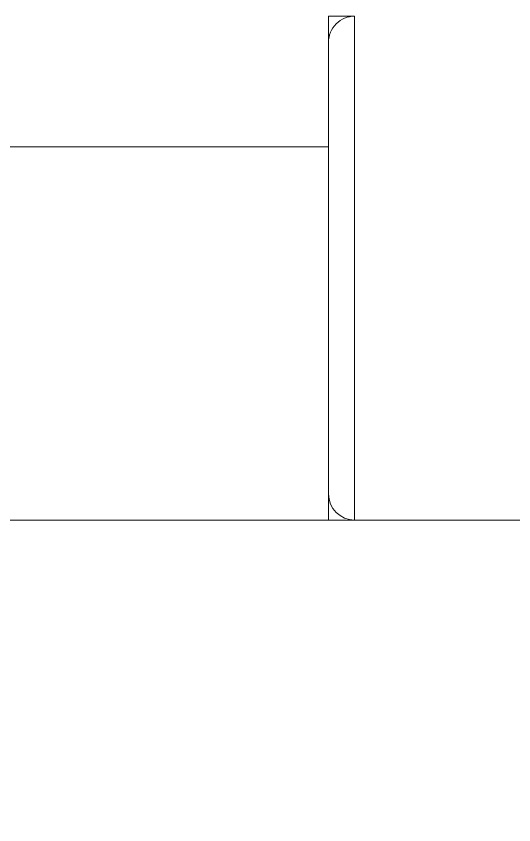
# Model space of a CAD drawing. Header units: millimetres. Extents: x -50460 to 50460, y -35640 to 35640.
# Drawn here: x -33282.62 to -33269.27, y 22113.78 to 22135.44 of the extents above; entities that cross this region are included whole.
import ezdxf

# ---------------------------------------------------------------- set-up
doc = ezdxf.new("R2010")
doc.units = ezdxf.units.MM
doc.set_wipeout_variables(frame=1)
for name, color, linetype, lineweight in [('EB0', 7, 'Continuous', 15), ('尺寸线层', 4, 'Continuous', 18), ('粗实线层', 7, 'Continuous', 15), ('粗实线层_1', 7, 'Continuous', 15)]:
    doc.layers.add(name, color=color, linetype=linetype, lineweight=lineweight)

# ---------------------------------------------------------------- blocks, each defined once
blk = doc.blocks.new('*X911')
at = {"layer": '粗实线层'}
for p, q in [((-16, 66), (-16, 42.5)), ((-16, 66), (-15.3, 66)), ((-15.3, 42.5), (-15.3, 66)), ((-61, 62.5), (-16, 62.5)), ((-16, 62.5), (-16, 42.5)), ((-15.3, 42.5), (-15.3, 52.5)), ((-15.3, 52.5), (-0.7, 52.5))]:
    blk.add_line(p, q, dxfattribs=at)
for centre, start, end in [((-15.3, 65.3), 90, 180.0001), ((-15.3, 53.2), 180.0002, 270)]:
    blk.add_arc(centre, 0.7, start, end, dxfattribs=at)
blk = doc.blocks.new('*X919')
at = {"layer": 'EB0'}
blk.add_line((0, 10), (-138.5, 10), dxfattribs=at)
blk = doc.blocks.new('*X904')
at = {"layer": '粗实线层_1'}
blk.add_blockref('*X911', (171.5, -105.5), dxfattribs=at)
blk.add_wipeout([(45, -63), (45, -71.5), (45, -71.5), (46.5, -73), (46.5, -73), (91, -73), (91, -73), (103.5, -73), (103.5, -73), (185, -73), (185, -73), (185, -80.321), (185, -80.321), (196.223, -80.321), (196.223, -80.321), (196.304, -80.192), (196.383, -80.061), (196.46, -79.929), (196.534, -79.796), (196.606, -79.661), (196.674, -79.525), (196.741, -79.387), (196.804, -79.249), (196.865, -79.109), (196.924, -78.968), (196.979, -78.826), (197.032, -78.683), (197.082, -78.539), (197.129, -78.394), (197.174, -78.248), (197.216, -78.101), (197.255, -77.953), (197.291, -77.805), (197.324, -77.656), (197.355, -77.507), (197.382, -77.357), (197.407, -77.206), (197.429, -77.055), (197.448, -76.904), (197.464, -76.752), (197.477, -76.6), (197.487, -76.448), (197.494, -76.295), (197.499, -76.143), (197.5, -75.99), (197.5, -75.99), (197.5, -63), (197.5, -63), (197.5, -50.01), (197.5, -50.01), (197.499, -49.857), (197.494, -49.705), (197.487, -49.552), (197.477, -49.4), (197.464, -49.248), (197.448, -49.096), (197.429, -48.945), (197.407, -48.794), (197.382, -48.643), (197.355, -48.493), (197.324, -48.344), (197.291, -48.195), (197.255, -48.047), (197.216, -47.899), (197.174, -47.752), (197.129, -47.606), (197.082, -47.461), (197.032, -47.317), (196.979, -47.174), (196.924, -47.032), (196.865, -46.891), (196.804, -46.751), (196.741, -46.613), (196.674, -46.475), (196.606, -46.339), (196.534, -46.204), (196.46, -46.071), (196.383, -45.939), (196.304, -45.808), (196.223, -45.679), (196.223, -45.679), (185, -45.679), (185, -45.679), (185, -53), (185, -53), (103.5, -53), (103.5, -53), (91, -53), (91, -53), (46.5, -53), (46.5, -53), (45, -54.5), (45, -54.5)]).dxf.layer = '粗实线层_1'
blk.add_blockref('*X919', (185, -63), dxfattribs=at)
blk = doc.blocks.new('*X856')
at = {"layer": 'EB0'}
blk.add_blockref('*X904', (790, 578.216), dxfattribs=at)
blk = doc.blocks.new('*X805')
at = {"layer": '尺寸线层'}
blk.add_blockref('*X856', (-1515, 819.783), dxfattribs=at)

msp = doc.modelspace()

# ---------------------------------------------------------------- block references
at = {"layer": '尺寸线层'}
msp.add_blockref('*X805', (-32704.742, 20776.945), dxfattribs=at)

doc.saveas('drawing.dxf')
